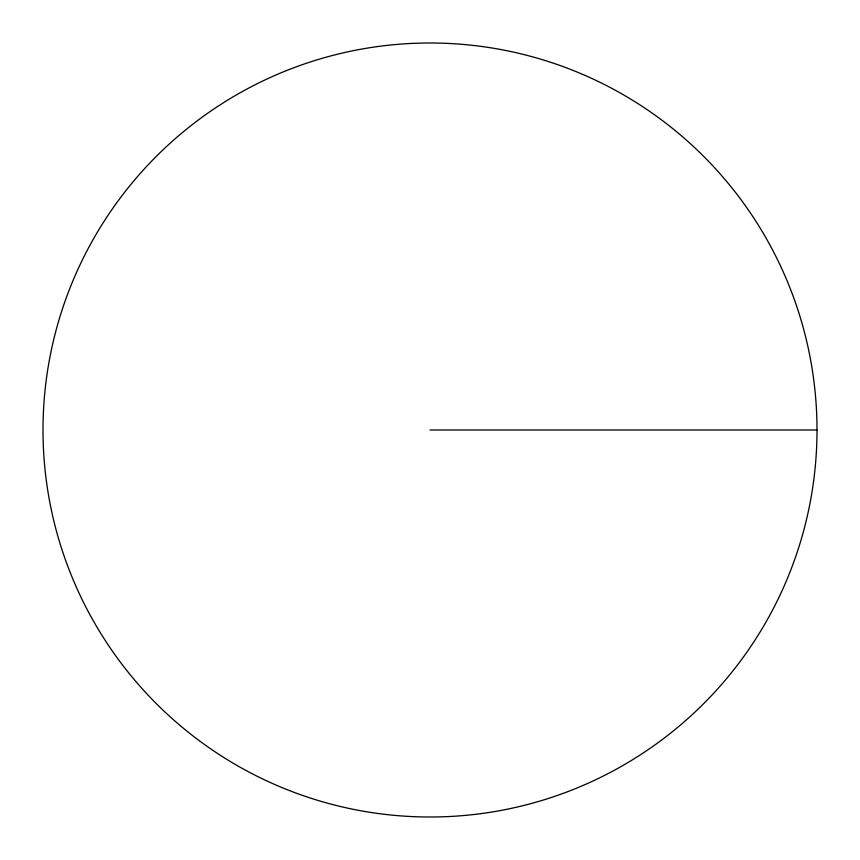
<?xml version="1.0" encoding="UTF-8"?>
<svg xmlns="http://www.w3.org/2000/svg" width="860" height="860" viewBox="0 0 860 860"><rect width="100%" height="100%" fill="white"/><g stroke="black" fill="none" stroke-linecap="round" stroke-linejoin="round"><path stroke-width="1.29" d="M430 430L817 430A387 387 0 0 0 236.5 94.847A387 387 0 0 0 236.5 765.153A387 387 0 0 0 817 430"/></g></svg>
